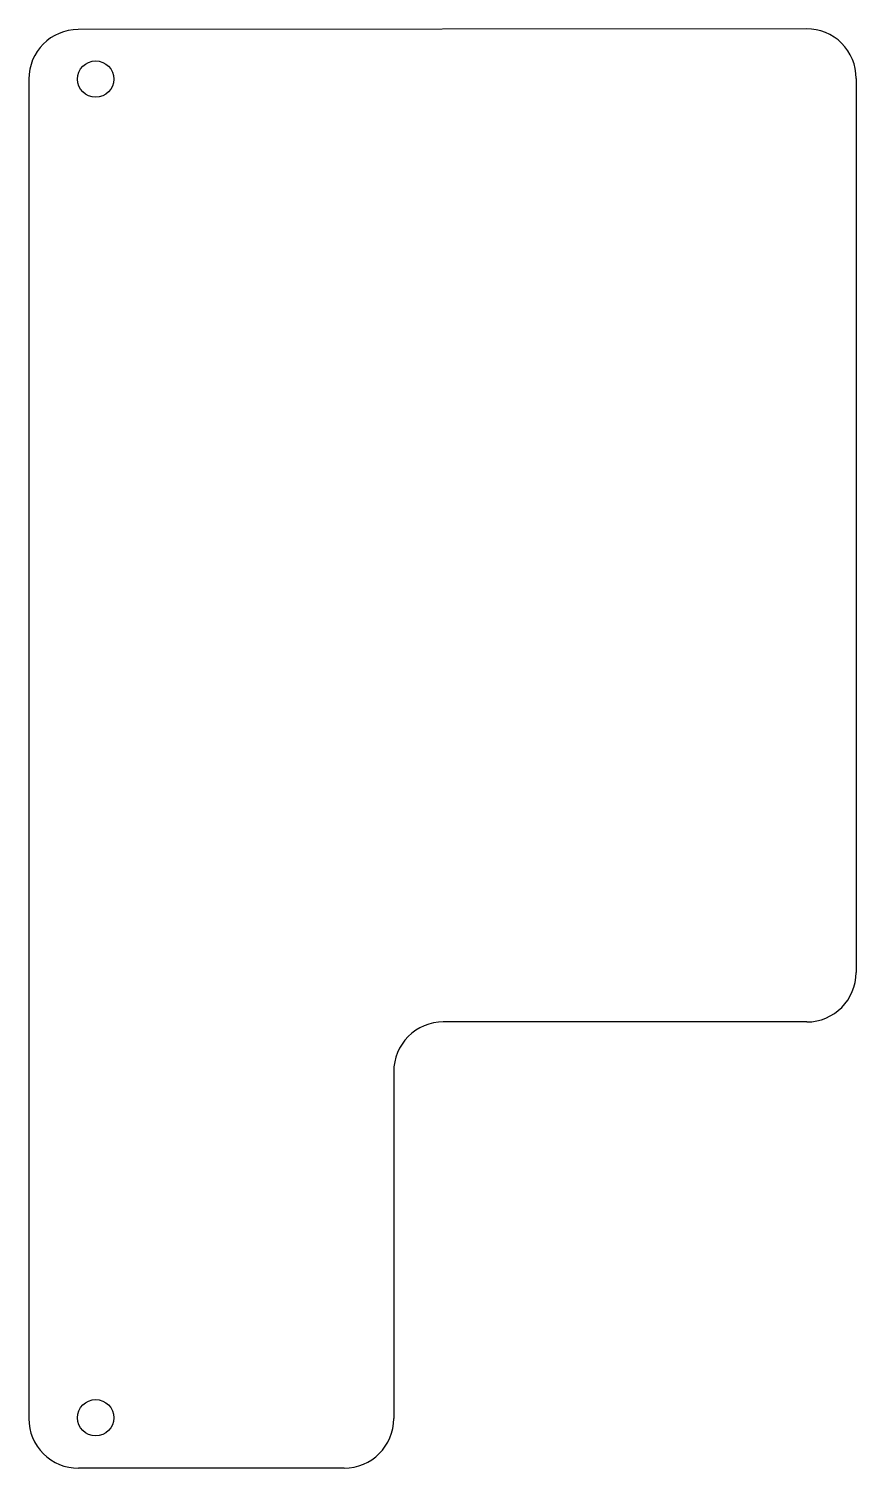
# Model space of a CAD drawing. Extents: x 43.9 to 94, y 34.1 to 121.2.
import ezdxf

# ---------------------------------------------------------------- set-up
doc = ezdxf.new("R2010")
doc.units = 0
doc.layers.get('0').update_dxf_attribs({"linetype": 'CONTINUOUS'})
doc.layers.add('BLACK', color=7, linetype='CONTINUOUS')

msp = doc.modelspace()

# ---------------------------------------------------------------- linework, layer by layer
at = {"linetype": 'Continuous'}
for p, q in [((91.008, 121.155), (46.912, 121.111)), ((43.915, 118.11), (43.918, 37.058))]:
    msp.add_line(p, q, dxfattribs=at)
for centre in [(47.965, 118.108), (47.965, 37.108)]:
    msp.add_circle(centre, 1.1, dxfattribs=at)
for centre, start, end in [((46.915, 118.111), 90.05719, 180.00235), ((91.011, 118.155), 0.00363, 90.05719), ((46.918, 37.058), 180.00235, 270.00987)]:
    msp.add_arc(centre, 3, start, end, dxfattribs=at)
at = {"layer": 'BLACK', "linetype": 'Continuous'}
for p, q in [((94.011, 118.155), (94.014, 64.061)), ((91.015, 61.061), (69.011, 61.058)), ((66.011, 58.058), (66.014, 37.061)), ((63.015, 34.061), (46.919, 34.058))]:
    msp.add_line(p, q, dxfattribs=at)
for centre, start, end in [((91.014, 64.061), 270.00778, 0.00363), ((69.011, 58.058), 90.00778, 180.00807), ((63.014, 37.061), 270.00987, 0.00807)]:
    msp.add_arc(centre, 3, start, end, dxfattribs=at)

doc.saveas('drawing.dxf')
